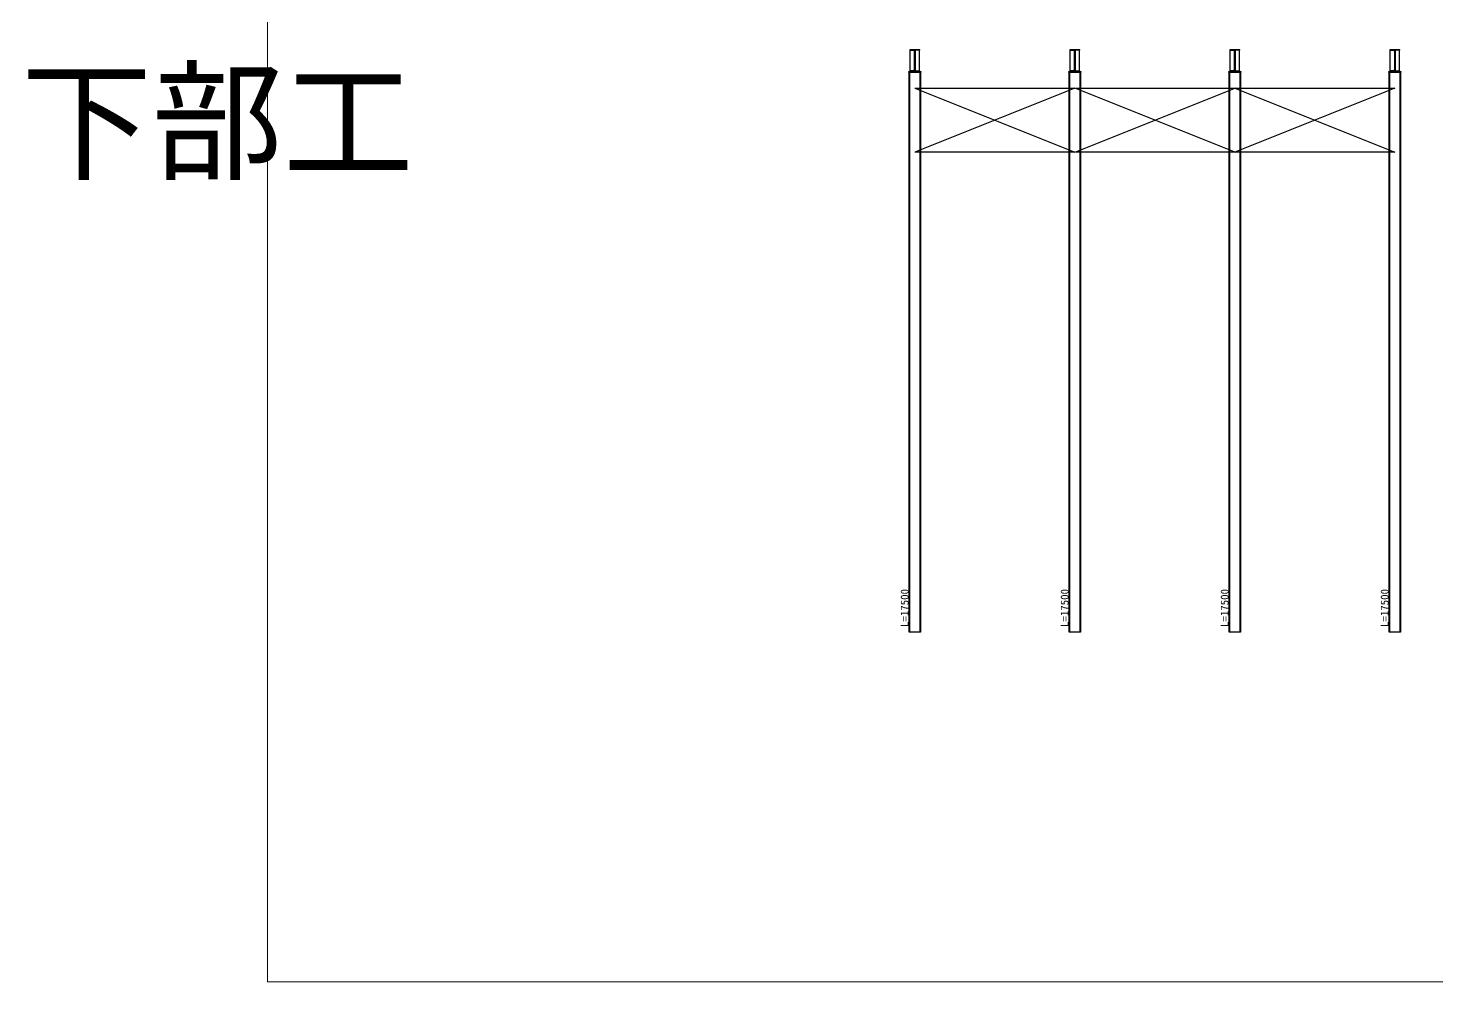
# Model space of a CAD drawing. Extents: x 146707 to 337808, y -286669 to -179901.
# Drawn here: x 146723 to 190743, y -285978 to -256169 of the extents above; entities that cross this region are included whole.
import ezdxf

# ---------------------------------------------------------------- set-up
doc = ezdxf.new("R2010")
doc.units = 0
doc.header["$PDMODE"] = 1
doc.layers.get('0').update_dxf_attribs({"linetype": 'CONTINUOUS'})
doc.layers.get('Defpoints').update_dxf_attribs({"linetype": 'CONTINUOUS', "true_color": 0x5f994c})
doc.layers.add('D-STR-BRACE', color=1, linetype='CONTINUOUS')
doc.layers.add('D-STR-UKEKETA', color=1, linetype='CONTINUOUS')
doc.layers.add('D-STR-DIM', color=7, linetype='CONTINUOUS', lineweight=13)
doc.layers.add('D-STR-SHIJIKUI', color=1, linetype='CONTINUOUS', lineweight=25)
doc.styles.add('MtXpl__', font='')
doc.styles.add('ＭＳ ゴシック', font='')
doc.styles.get('MtXpl__').set_extended_font_data('MS PGothic')
doc.styles.get('ＭＳ ゴシック').set_extended_font_data('MS Gothic')
doc.dimstyles.new('C Dim-100_100_杭長', dxfattribs={"dimscale": 100, "dimtxt": 2.5, "dimasz": 2, "dimexe": 1, "dimexo": 1, "dimgap": 0, "dimtad": 3, "dimjust": 1, "dimdec": 0, "dimzin": 0, "dimdsep": 46, "dimtxsty": 'ＭＳ ゴシック', "dimblk": '矢印30', "dimcen": 0.09, "dimse1": 1, "dimse2": 1, "dimsd1": 1, "dimsd2": 1, "dimclrd": 3, "dimclre": 3, "dimadec": 0, "dimazin": 0, "dimtfac": 1, "dimtdec": 0, "dimtix": 1, "dimtmove": 2, "dimatfit": 3, "dimldrblk": '矢印30', "dimfxl": 1, "dimtolj": 1, "dimtzin": 0, "dimlwd": -1, "dimlwe": -1, "dimarcsym": 0})

# ---------------------------------------------------------------- blocks, each defined once
blk = doc.blocks.new('*U340')
at = {"layer": 'D-STR-UKEKETA', "color": 1, "linetype": 'ByBlock', "lineweight": -2}
blk.add_lwpolyline([(-150, -676), (-24, -676, 0.414214), (-6, -658), (-6, -42, 0.414214), (-24, -24), (-150, -24), (-150, 0), (150, 0), (150, -24), (24, -24, 0.414214), (6, -42), (6, -658, 0.414214), (24, -676), (150, -676), (150, -700), (-150, -700), (-150, -676)], format="xyb", dxfattribs=at)
at = {"layer": 'D-STR-UKEKETA', "color": 1}
for points in [[(-7, -55), (-7, -645), (-37, -675), (-150, -675), (-150, -25), (-37, -25)], [(7, -55), (7, -645), (37, -675), (150, -675), (150, -25), (37, -25)]]:
    blk.add_lwpolyline(points, close=True, dxfattribs=at)
blk = doc.blocks.new('*D371')
at = {"layer": 'Defpoints', "color": 0, "transparency": 16777216}
for p in [(-175, 0), (-318, -17500), (-175, -17500)]:
    blk.add_point(p, dxfattribs=at)
at = {"layer": 'D-STR-DIM', "color": 0, "transparency": 16777216, "insert": (-318, -16746), "char_height": 250, "attachment_point": 5, "rotation": 90, "style": 'ＭＳ ゴシック'}
blk.add_mtext('\\A1;L=17500', dxfattribs=at)
blk = doc.blocks.new('矢印30')
at = {"color": 0, "linetype": 'ByBlock', "lineweight": -2}
for p, q in [((-1, 0.27), (0, 0)), ((0, 0), (-1, -0.27)), ((0, 0), (-1, 0))]:
    blk.add_line(p, q, dxfattribs=at)
blk = doc.blocks.new('*U344')
at = {"layer": 'D-STR-SHIJIKUI'}
blk.add_lwpolyline([(200, 0), (-200, 0), (-200, -16), (200, -16)], close=True, dxfattribs=at)
blk = doc.blocks.new('*U375')
at = {"layer": 'D-STR-BRACE'}
for p, q in [((5000, 0), (0, -2000)), ((0, 0), (5000, -2000)), ((0, 0), (5000, 0)), ((5000, -2000), (0, -2000))]:
    blk.add_line(p, q, dxfattribs=at)
blk = doc.blocks.new('*U368')
at = {"layer": 'D-STR-SHIJIKUI', "color": 1, "linetype": 'ByBlock', "lineweight": -2}
for points in [[(175, -17500), (-175, -17500), (-175, 0), (175, 0)], [(-156, 0), (156, 0), (156, -17500), (-156, -17500)]]:
    blk.add_lwpolyline(points, close=True, dxfattribs=at)
at = {"layer": 'D-STR-DIM'}
dim = blk.add_linear_dim(base=(-318.2, -17500), p1=(-175, 0), p2=(-175, -17500), angle=90, dimstyle='C Dim-100_100_杭長', override={"dimtad": 0, "dimjust": 2, "dimpost": 'L=<>'}, dxfattribs=at)
dim.commit()
dim.dimension.update_dxf_attribs({"geometry": '*D371', "text_midpoint": (-318.2, -16746.1)})

msp = doc.modelspace()

# ---------------------------------------------------------------- linework, layer by layer
at = {"layer": 'D-STR-DIM', "lineweight": 13}
msp.add_lwpolyline([(154199.1, -226360.9), (227850.2, -226360.9), (227850.2, -285977.5), (154199.1, -285977.5)], close=True, dxfattribs=at)

# ---------------------------------------------------------------- block references
at = {"layer": 'D-STR-BRACE'}
for p in [(174431.4, -258047.1), (179450.4, -258047.1), (184431.4, -258047.1)]:
    msp.add_blockref('*U375', p, dxfattribs=at)
at = {"layer": 'D-STR-SHIJIKUI', "color": 8}
for p in [(174431.4, -257547.1), (179431.4, -257547.1), (184431.4, -257547.1), (189431.4, -257547.1)]:
    msp.add_blockref('*U368', p, dxfattribs=at)
at = {"layer": 'D-STR-SHIJIKUI'}
for p in [(174431.4, -257531.1), (179431.4, -257531.1), (184431.4, -257531.1), (189431.4, -257531.1)]:
    msp.add_blockref('*U344', p, dxfattribs=at)
at = {"layer": 'D-STR-UKEKETA'}
for p in [(174431.4, -256831.1), (179431.4, -256831.1), (184431.4, -256831.1), (189431.4, -256831.1)]:
    msp.add_blockref('*U340', p, dxfattribs=at)

# ---------------------------------------------------------------- texts
at = {"layer": 'D-STR-DIM', "lineweight": 13, "style": 'MtXpl__'}
msp.add_text('下部工', height=3000, dxfattribs=at).set_placement((146497.8, -260587.5))

doc.saveas('drawing.dxf')
